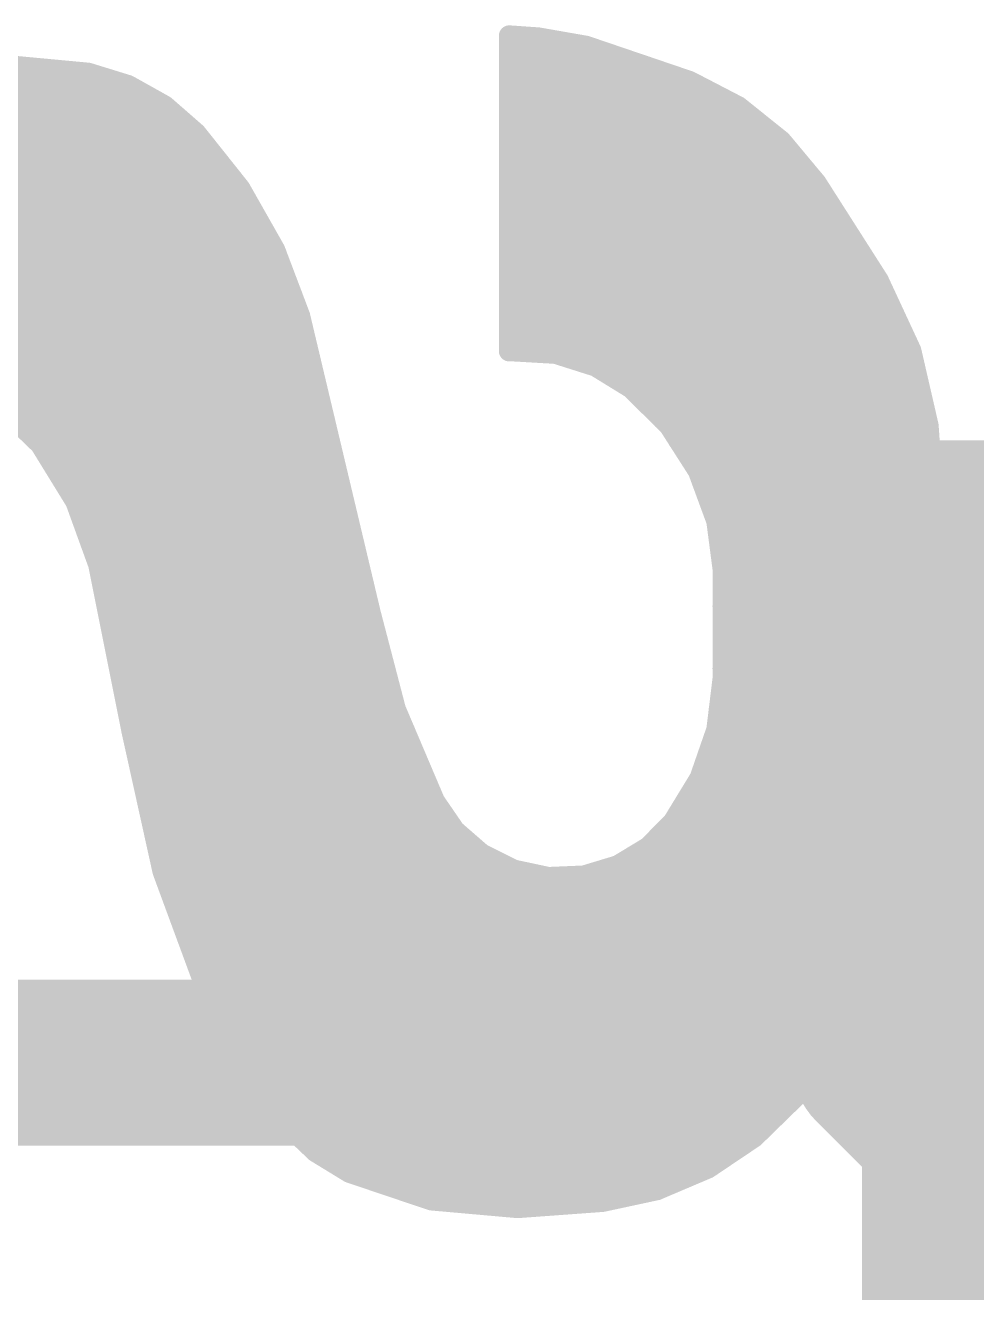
# Model space of a CAD drawing. Extents: x -3.8 to 20.4, y -11.4 to 31.9.
# Drawn here: x 4.31 to 5.475, y 23.848 to 25.4 of the extents above; entities that cross this region are included whole.
import ezdxf

# ---------------------------------------------------------------- set-up
doc = ezdxf.new("R2010")
doc.units = 0
for name, color, linetype in [('1', 12, 'CONTINUOUS'), ('21', 41, 'CONTINUOUS'), ('22', 40, 'CONTINUOUS'), ('51', 53, 'CONTINUOUS')]:
    doc.layers.add(name, color=color, linetype=linetype)

# ---------------------------------------------------------------- blocks, each defined once
blk = doc.blocks.new('RECT')
blk.add_solid([(-0.5, -0.5), (0.5, -0.5), (-0.5, 0.5), (0.5, 0.5)])

msp = doc.modelspace()

# ---------------------------------------------------------------- linework, layer by layer
at = {"layer": '21', "const_width": 0.2032}
msp.add_lwpolyline([(2.57, 24.13), (5.05, 24.13)], dxfattribs=at)
at = {"layer": '21', "const_width": 0.1016}
msp.add_lwpolyline([(5.05, 24.0792, 1), (5.05, 24.1808)], format="xyb", dxfattribs=at)
at = {"layer": '22', "const_width": 0.0254}
for points in [[(4.9022, 25.3873), (4.9378, 25.3848)], [(5.2603, 24.6634), (4.9022, 25.3873)], [(4.9022, 25.0012), (4.9022, 25.3873)], [(4.9022, 25.3873), (5.2781, 24.6736)], [(4.9022, 25.3746), (4.9089, 25.3746)], [(4.9085, 25.3746), (4.9962, 25.3746)], [(4.9378, 25.3848), (4.9962, 25.3746)], [(4.9962, 25.3746), (5.1232, 25.3314)], [(4.2468, 25.3492), (4.305, 25.3492)], [(4.273, 25.3522), (4.3866, 25.3416)], [(4.9022, 25.3492), (4.9223, 25.3492)], [(4.9211, 25.3492), (5.0709, 25.3492)], [(4.3866, 25.3416), (4.4355, 25.3265)], [(5.1232, 25.3314), (5.1827, 25.3005)], [(4.1127, 25.3238), (4.4402, 25.3238)], [(4.4355, 25.3265), (4.4802, 25.3015)], [(4.9022, 25.3238), (4.9356, 25.3238)], [(4.9336, 25.3238), (5.1378, 25.3238)], [(4.0424, 25.2984), (4.4838, 25.2984)], [(4.4802, 25.3015), (4.5187, 25.2679)], [(4.9022, 25.2984), (4.949, 25.2984)], [(4.9462, 25.2984), (5.1853, 25.2984)], [(5.1827, 25.3005), (5.2351, 25.2585)], [(3.9984, 25.273), (4.5129, 25.273)], [(4.5187, 25.2679), (4.5725, 25.2003)], [(4.9022, 25.273), (4.9624, 25.273)], [(4.9587, 25.273), (5.217, 25.273)], [(5.2351, 25.2585), (5.2781, 25.207)], [(3.9691, 25.2476), (4.5348, 25.2476)], [(4.9022, 25.2476), (4.9758, 25.2476)], [(4.9713, 25.2476), (5.2441, 25.2476)], [(3.9444, 25.2222), (4.555, 25.2222)], [(4.9022, 25.2222), (4.9892, 25.2222)], [(4.9839, 25.2222), (5.2654, 25.2222)], [(5.2781, 25.207), (5.3543, 25.0876)], [(3.9246, 25.1968), (4.5744, 25.1968)], [(4.5725, 25.2003), (4.6151, 25.1252)], [(4.9022, 25.1968), (5.0025, 25.1968)], [(4.9964, 25.1968), (5.2846, 25.1968)], [(3.9089, 25.1714), (4.5889, 25.1714)], [(4.9022, 25.1714), (5.0159, 25.1714)], [(5.009, 25.1714), (5.3008, 25.1714)], [(3.896, 25.146), (4.6033, 25.146)], [(4.9022, 25.146), (5.0293, 25.146)], [(5.0216, 25.146), (5.317, 25.146)], [(3.883, 25.1206), (4.6169, 25.1206)], [(4.6151, 25.1252), (4.6457, 25.0444)], [(4.9022, 25.1206), (5.0427, 25.1206)], [(5.0341, 25.1206), (5.3332, 25.1206)], [(3.8701, 25.0952), (4.6265, 25.0952)], [(4.9022, 25.0952), (5.056, 25.0952)], [(5.0467, 25.0952), (5.3494, 25.0952)], [(5.3543, 25.0876), (5.3941, 25.0019)], [(3.8571, 25.0698), (4.6361, 25.0698)], [(4.0488, 25.0774), (4.3536, 25.0241)], [(4.9022, 25.0698), (5.0694, 25.0698)], [(5.0593, 25.0698), (5.3626, 25.0698)], [(3.8472, 25.0444), (4.6457, 25.0444)], [(4.3383, 24.9936), (4.064, 25.0419)], [(4.6457, 25.0444), (4.732, 24.6812)], [(4.9022, 25.0444), (5.0828, 25.0444)], [(5.0718, 25.0444), (5.3743, 25.0444)], [(4.0336, 25.019), (4.3566, 25.019)], [(4.1941, 25.019), (4.6517, 25.019)], [(4.3536, 25.0241), (4.6152, 24.5847)], [(4.9022, 25.019), (5.0962, 25.019)], [(5.0844, 25.019), (5.3861, 25.019)], [(5.3941, 25.0019), (5.4153, 24.9098)], [(4.0269, 24.9936), (4.3718, 24.9936)], [(4.8184, 24.1681), (4.3383, 24.9936)], [(4.3383, 24.9936), (4.6578, 24.9936)], [(4.9073, 25.0012), (4.9022, 25.0012)], [(4.9589, 24.9982), (4.9073, 25.0012)], [(5.0081, 24.9826), (4.9589, 24.9982)], [(4.9734, 24.9936), (5.1096, 24.9936)], [(5.097, 24.9936), (5.396, 24.9936)], [(5.0521, 24.9555), (5.0081, 24.9826)], [(4.0203, 24.9682), (4.3869, 24.9682)], [(4.3531, 24.9682), (4.6638, 24.9682)], [(5.0315, 24.9682), (5.1229, 24.9682)], [(5.0984, 24.9093), (5.0521, 24.9555)], [(5.1095, 24.9682), (5.4018, 24.9682)], [(4.2279, 24.9428), (4.402, 24.9428)], [(4.3678, 24.9428), (4.6698, 24.9428)], [(5.0648, 24.9428), (5.1363, 24.9428)], [(5.1221, 24.9428), (5.4077, 24.9428)], [(4.3282, 24.8869), (4.2964, 24.9176)], [(4.2966, 24.9174), (4.4171, 24.9174)], [(4.3826, 24.9174), (4.6759, 24.9174)], [(5.0903, 24.9174), (5.1497, 24.9174)], [(5.1336, 24.8543), (5.0984, 24.9093)], [(5.1347, 24.9174), (5.4135, 24.9174)], [(5.4153, 24.9098), (5.4331, 24.6532)], [(4.3229, 24.892), (4.4322, 24.892)], [(4.3713, 24.8169), (4.3282, 24.8869)], [(4.3974, 24.892), (4.6819, 24.892)], [(5.1094, 24.892), (5.1631, 24.892)], [(5.1472, 24.892), (5.4165, 24.892)], [(4.3407, 24.8666), (4.4474, 24.8666)], [(4.4122, 24.8666), (4.6879, 24.8666)], [(5.1257, 24.8666), (5.1764, 24.8666)], [(5.1598, 24.8666), (5.4183, 24.8666)], [(5.1562, 24.7929), (5.1336, 24.8543)], [(4.3564, 24.8412), (4.4625, 24.8412)], [(4.4269, 24.8412), (4.694, 24.8412)], [(5.1384, 24.8412), (5.1898, 24.8412)], [(5.1723, 24.8412), (5.4201, 24.8412)], [(4.3993, 24.7396), (4.3713, 24.8169)], [(4.3717, 24.8158), (4.4776, 24.8158)], [(4.4417, 24.8158), (4.7, 24.8158)], [(5.1478, 24.8158), (5.2032, 24.8158)], [(5.1849, 24.8158), (5.4218, 24.8158)], [(4.3809, 24.7904), (4.4927, 24.7904)], [(4.4565, 24.7904), (4.7061, 24.7904)], [(5.1638, 24.7345), (5.1562, 24.7929)], [(5.1565, 24.7904), (5.2166, 24.7904)], [(5.1975, 24.7904), (5.4236, 24.7904)], [(4.3901, 24.765), (4.5079, 24.765)], [(4.4713, 24.765), (4.7121, 24.765)], [(5.1598, 24.765), (5.23, 24.765)], [(5.21, 24.765), (5.4253, 24.765)], [(4.4399, 24.5364), (4.3993, 24.7396)], [(4.3993, 24.7396), (4.523, 24.7396)], [(4.486, 24.7396), (4.7181, 24.7396)], [(5.1631, 24.7396), (5.2433, 24.7396)], [(5.2226, 24.7396), (5.4271, 24.7396)], [(5.1638, 24.5999), (5.1638, 24.7345)], [(4.4044, 24.7142), (4.5381, 24.7142)], [(4.5008, 24.7142), (4.7242, 24.7142)], [(5.1638, 24.7142), (5.2567, 24.7142)], [(5.2352, 24.7142), (5.4289, 24.7142)], [(4.4095, 24.6888), (4.5532, 24.6888)], [(4.5156, 24.6888), (4.7302, 24.6888)], [(4.732, 24.6812), (4.7629, 24.5627)], [(5.1638, 24.6888), (5.2701, 24.6888)], [(5.2477, 24.6888), (5.4306, 24.6888)], [(4.4145, 24.6634), (4.5683, 24.6634)], [(4.5303, 24.6634), (4.7366, 24.6634)], [(5.1638, 24.6634), (5.2758, 24.6634)], [(5.1714, 24.2697), (5.2603, 24.6634)], [(5.2781, 24.6736), (5.1867, 24.2621)], [(5.2603, 24.6634), (5.4324, 24.6634)], [(5.4331, 24.6532), (5.4284, 24.5206)], [(4.4196, 24.638), (4.5835, 24.638)], [(4.5451, 24.638), (4.7433, 24.638)], [(5.1638, 24.638), (5.2702, 24.638)], [(5.2546, 24.638), (5.4326, 24.638)], [(4.4247, 24.6126), (4.5986, 24.6126)], [(4.5599, 24.6126), (4.7499, 24.6126)], [(5.1562, 24.5376), (5.1638, 24.5999)], [(5.1638, 24.6126), (5.2646, 24.6126)], [(5.2488, 24.6126), (5.4317, 24.6126)], [(4.4298, 24.5872), (4.6137, 24.5872)], [(4.5747, 24.5872), (4.7565, 24.5872)], [(4.6152, 24.5847), (4.8463, 24.1605)], [(5.1622, 24.5872), (5.2589, 24.5872)], [(5.2431, 24.5872), (5.4308, 24.5872)], [(4.4348, 24.5618), (4.6277, 24.5618)], [(4.5894, 24.5618), (4.7633, 24.5618)], [(4.7629, 24.5627), (4.8108, 24.45)], [(5.1591, 24.5618), (5.2533, 24.5618)], [(5.2374, 24.5618), (5.4299, 24.5618)], [(4.478, 24.3641), (4.4399, 24.5364)], [(4.4399, 24.5364), (4.6415, 24.5364)], [(4.6042, 24.5364), (4.7741, 24.5364)], [(5.1356, 24.4782), (5.1562, 24.5376)], [(5.1558, 24.5364), (5.2476, 24.5364)], [(5.2316, 24.5364), (5.429, 24.5364)], [(5.4284, 24.5206), (5.4102, 24.3891)], [(4.4455, 24.511), (4.6554, 24.511)], [(4.619, 24.511), (4.7849, 24.511)], [(5.147, 24.511), (5.242, 24.511)], [(5.2259, 24.511), (5.4271, 24.511)], [(4.4511, 24.4856), (4.6692, 24.4856)], [(4.6337, 24.4856), (4.7957, 24.4856)], [(5.1029, 24.4246), (5.1356, 24.4782)], [(5.1381, 24.4856), (5.2363, 24.4856)], [(5.2202, 24.4856), (5.4236, 24.4856)], [(4.4568, 24.4602), (4.683, 24.4602)], [(4.6485, 24.4602), (4.8065, 24.4602)], [(5.1246, 24.4602), (5.2307, 24.4602)], [(5.2144, 24.4602), (5.4201, 24.4602)], [(4.8108, 24.45), (4.8355, 24.414)], [(4.4624, 24.4348), (4.6969, 24.4348)], [(4.6633, 24.4348), (4.8212, 24.4348)], [(5.1091, 24.4348), (5.2251, 24.4348)], [(5.2087, 24.4348), (5.4165, 24.4348)], [(4.8355, 24.414), (4.8684, 24.3854)], [(5.0724, 24.3937), (5.1029, 24.4246)], [(4.468, 24.4094), (4.7107, 24.4094)], [(4.6781, 24.4094), (4.8408, 24.4094)], [(5.0879, 24.4094), (5.2194, 24.4094)], [(5.2029, 24.4094), (5.413, 24.4094)], [(4.4736, 24.384), (4.7245, 24.384)], [(4.6928, 24.384), (4.8711, 24.384)], [(4.8684, 24.3854), (4.9074, 24.3659)], [(5.0352, 24.3712), (5.0724, 24.3937)], [(5.0564, 24.384), (5.2138, 24.384)], [(5.1972, 24.384), (5.4088, 24.384)], [(5.4102, 24.3891), (5.382, 24.2891)], [(4.9074, 24.3659), (4.95, 24.3568)], [(4.9936, 24.3586), (5.0352, 24.3712)], [(4.539, 24.1986), (4.478, 24.3641)], [(4.4801, 24.3586), (4.7384, 24.3586)], [(4.7076, 24.3586), (4.9414, 24.3586)], [(4.95, 24.3568), (4.9936, 24.3586)], [(4.9936, 24.3586), (5.2081, 24.3586)], [(5.1915, 24.3586), (5.4016, 24.3586)], [(4.4894, 24.3332), (4.7522, 24.3332)], [(4.7224, 24.3332), (5.2025, 24.3332)], [(5.1857, 24.3332), (5.3944, 24.3332)], [(4.4988, 24.3078), (4.766, 24.3078)], [(4.7372, 24.3078), (5.1969, 24.3078)], [(5.18, 24.3078), (5.3872, 24.3078)], [(5.382, 24.2891), (5.3368, 24.1956)], [(4.5081, 24.2824), (4.7799, 24.2824)], [(4.7519, 24.2824), (5.1912, 24.2824)], [(5.1743, 24.2824), (5.3787, 24.2824)], [(4.5175, 24.257), (4.7937, 24.257)], [(4.7667, 24.257), (5.1715, 24.257)], [(4.8463, 24.1605), (5.1714, 24.2697)], [(5.1867, 24.2621), (4.8539, 24.1503)], [(5.1336, 24.257), (5.3665, 24.257)], [(4.5268, 24.2316), (4.8076, 24.2316)], [(4.7815, 24.2316), (5.0959, 24.2316)], [(5.058, 24.2316), (5.3542, 24.2316)], [(4.5362, 24.2062), (4.8214, 24.2062)], [(4.5795, 24.1229), (4.539, 24.1986)], [(4.7962, 24.2062), (5.0203, 24.2062)], [(4.9824, 24.2062), (5.342, 24.2062)], [(5.3368, 24.1956), (5.2762, 24.1112)], [(4.5485, 24.1808), (4.8352, 24.1808)], [(4.811, 24.1808), (4.9447, 24.1808)], [(4.9067, 24.1808), (5.3262, 24.1808)], [(4.8539, 24.1503), (4.8184, 24.1681)], [(4.5621, 24.1554), (5.308, 24.1554)], [(4.8437, 24.1554), (4.8691, 24.1554)], [(4.5758, 24.13), (5.2897, 24.13)], [(4.6304, 24.0538), (4.5795, 24.1229)], [(4.593, 24.1046), (5.2695, 24.1046)], [(5.2762, 24.1112), (5.2019, 24.0386)], [(4.6117, 24.0792), (5.2435, 24.0792)], [(4.6654, 24.0206), (4.6304, 24.0538)], [(4.6304, 24.0538), (5.2175, 24.0538)], [(4.6571, 24.0284), (5.1867, 24.0284)], [(5.2019, 24.0386), (5.1455, 24.0007)], [(4.7066, 23.9954), (4.6654, 24.0206)], [(4.6942, 24.003), (5.149, 24.003)], [(4.8069, 23.9616), (4.7066, 23.9954)], [(5.1455, 24.0007), (5.0829, 23.9741)], [(4.7595, 23.9776), (5.0912, 23.9776)], [(5.0829, 23.9741), (5.0165, 23.9598)], [(4.9124, 23.9522), (4.8069, 23.9616)], [(5.0165, 23.9598), (4.9124, 23.9522)]]:
    msp.add_lwpolyline(points, dxfattribs=at)
at = {"layer": '22', "const_width": 0.0127}
for points in [[(4.9026, 25.3936, 1), (4.9018, 25.381)], [(4.9079, 25.3901, 1), (4.8965, 25.3845)], [(4.9078, 25.3903, 1), (4.8966, 25.3843)], [(4.9022, 25.381, 1), (4.9022, 25.3682)], [(4.9086, 25.3873, 1), (4.8959, 25.3873)], [(4.9085, 25.381, 1), (4.9085, 25.3682)], [(4.9089, 25.3682, 1), (4.9089, 25.381)], [(4.9389, 25.3911, 1), (4.9367, 25.3785)], [(4.9374, 25.3785, 1), (4.9382, 25.3911)], [(4.9982, 25.3806, 1), (4.9942, 25.3686)], [(4.9951, 25.3683, 1), (4.9973, 25.3809)], [(4.9962, 25.3682, 1), (4.9962, 25.381)], [(4.305, 25.3428, 1), (4.305, 25.3556)], [(4.9022, 25.3556, 1), (4.9022, 25.3428)], [(4.9211, 25.3556, 1), (4.9211, 25.3428)], [(4.9223, 25.3428, 1), (4.9223, 25.3556)], [(5.0709, 25.3428, 1), (5.0709, 25.3556)], [(4.3885, 25.3477, 1), (4.3847, 25.3355)], [(4.386, 25.3353, 1), (4.3872, 25.3479)], [(5.1261, 25.337, 1), (5.1203, 25.3258)], [(5.1212, 25.3254, 1), (5.1252, 25.3374)], [(4.4386, 25.332, 1), (4.4324, 25.3209)], [(4.4336, 25.3204, 1), (4.4374, 25.3325)], [(4.4402, 25.3175, 1), (4.4402, 25.3302)], [(4.9022, 25.3302, 1), (4.9022, 25.3175)], [(4.9336, 25.3302, 1), (4.9336, 25.3175)], [(4.9356, 25.3175, 1), (4.9356, 25.3302)], [(5.1378, 25.3175, 1), (5.1378, 25.3302)], [(4.4843, 25.3063, 1), (4.476, 25.2968)], [(4.4771, 25.296, 1), (4.4832, 25.3071)], [(4.4838, 25.292, 1), (4.4838, 25.3048)], [(4.9022, 25.3048, 1), (4.9022, 25.292)], [(4.9462, 25.3048, 1), (4.9462, 25.292)], [(4.949, 25.292, 1), (4.949, 25.3048)], [(5.1867, 25.3054, 1), (5.1788, 25.2955)], [(5.1798, 25.2948, 1), (5.1857, 25.3061)], [(5.1853, 25.292, 1), (5.1853, 25.3048)], [(4.5237, 25.2719, 1), (4.5137, 25.2639)], [(4.5129, 25.2666, 1), (4.5129, 25.2794)], [(4.5145, 25.2631, 1), (4.5229, 25.2727)], [(4.9022, 25.2794, 1), (4.9022, 25.2666)], [(4.9587, 25.2794, 1), (4.9587, 25.2666)], [(4.9624, 25.2666, 1), (4.9624, 25.2794)], [(5.217, 25.2666, 1), (5.217, 25.2794)], [(5.2399, 25.2625, 1), (5.2302, 25.2544)], [(5.2311, 25.2535, 1), (5.239, 25.2634)], [(4.5348, 25.2413, 1), (4.5348, 25.254)], [(4.9022, 25.254, 1), (4.9022, 25.2413)], [(4.9713, 25.254, 1), (4.9713, 25.2413)], [(4.9758, 25.2413, 1), (4.9758, 25.254)], [(5.2441, 25.2413, 1), (5.2441, 25.254)], [(4.555, 25.2158, 1), (4.555, 25.2286)], [(4.9022, 25.2286, 1), (4.9022, 25.2158)], [(4.9839, 25.2286, 1), (4.9839, 25.2158)], [(4.9892, 25.2158, 1), (4.9892, 25.2286)], [(5.2654, 25.2158, 1), (5.2654, 25.2286)], [(5.2835, 25.2104, 1), (5.2727, 25.2036)], [(5.2732, 25.2029, 1), (5.283, 25.2111)], [(4.578, 25.2034, 1), (4.5669, 25.1972)], [(4.5675, 25.1963, 1), (4.5774, 25.2042)], [(4.5744, 25.1904, 1), (4.5744, 25.2032)], [(4.9022, 25.2032, 1), (4.9022, 25.1904)], [(4.9964, 25.2032, 1), (4.9964, 25.1904)], [(5.0025, 25.1904, 1), (5.0025, 25.2032)], [(5.2846, 25.1904, 1), (5.2846, 25.2032)], [(4.5889, 25.1651, 1), (4.5889, 25.1778)], [(4.9022, 25.1778, 1), (4.9022, 25.1651)], [(5.009, 25.1778, 1), (5.009, 25.1651)], [(5.0159, 25.1651, 1), (5.0159, 25.1778)], [(5.3008, 25.1651, 1), (5.3008, 25.1778)], [(4.6033, 25.1396, 1), (4.6033, 25.1524)], [(4.9022, 25.1524, 1), (4.9022, 25.1396)], [(5.0216, 25.1524, 1), (5.0216, 25.1396)], [(5.0293, 25.1396, 1), (5.0293, 25.1524)], [(5.317, 25.1396, 1), (5.317, 25.1524)], [(4.6211, 25.1274, 1), (4.6092, 25.1229)], [(4.6096, 25.1221, 1), (4.6207, 25.1283)], [(4.6169, 25.1142, 1), (4.6169, 25.127)], [(4.9022, 25.127, 1), (4.9022, 25.1142)], [(5.0341, 25.127, 1), (5.0341, 25.1142)], [(5.0427, 25.1142, 1), (5.0427, 25.127)], [(5.3332, 25.1142, 1), (5.3332, 25.127)], [(4.6265, 25.0889, 1), (4.6265, 25.1016)], [(4.9022, 25.1016, 1), (4.9022, 25.0889)], [(5.0467, 25.1016, 1), (5.0467, 25.0889)], [(5.056, 25.0889, 1), (5.056, 25.1016)], [(5.3494, 25.0889, 1), (5.3494, 25.1016)], [(5.3601, 25.0903, 1), (5.3485, 25.0849)], [(5.3489, 25.0842, 1), (5.3597, 25.091)], [(4.6361, 25.0634, 1), (4.6361, 25.0762)], [(4.9022, 25.0762, 1), (4.9022, 25.0634)], [(5.0593, 25.0762, 1), (5.0593, 25.0634)], [(5.0694, 25.0634, 1), (5.0694, 25.0762)], [(5.3626, 25.0634, 1), (5.3626, 25.0762)], [(4.6519, 25.0459, 1), (4.6395, 25.0429)], [(4.6398, 25.0422, 1), (4.6516, 25.0466)], [(4.6457, 25.038, 1), (4.6457, 25.0508)], [(4.9022, 25.0508, 1), (4.9022, 25.038)], [(5.0718, 25.0508, 1), (5.0718, 25.038)], [(5.0828, 25.038, 1), (5.0828, 25.0508)], [(5.3743, 25.038, 1), (5.3743, 25.0508)], [(4.3591, 25.0273, 1), (4.3481, 25.0209)], [(4.3525, 25.0178, 1), (4.3547, 25.0304)], [(4.3566, 25.0127, 1), (4.3566, 25.0254)], [(4.6517, 25.0127, 1), (4.6517, 25.0254)], [(4.9022, 25.0254, 1), (4.9022, 25.0127)], [(5.0844, 25.0254, 1), (5.0844, 25.0127)], [(5.0962, 25.0127, 1), (5.0962, 25.0254)], [(5.3861, 25.0127, 1), (5.3861, 25.0254)], [(5.4003, 25.0033, 1), (5.3879, 25.0005)], [(4.3383, 25, 1), (4.3383, 24.9872)], [(4.3438, 24.9968, 1), (4.3328, 24.9904)], [(4.3372, 24.9873, 1), (4.3394, 24.9999)], [(4.3718, 24.9872, 1), (4.3718, 25)], [(4.6578, 24.9872, 1), (4.6578, 25)], [(4.9022, 25.0076, 1), (4.9022, 24.9948)], [(4.8959, 25.0012, 1), (4.9086, 25.0012)], [(4.9077, 25.0075, 1), (4.9069, 24.9949)], [(4.9073, 24.9948, 1), (4.9073, 25.0076)], [(4.9608, 25.0042, 1), (4.957, 24.9921)], [(4.9585, 24.9918, 1), (4.9592, 25.0045)], [(4.9734, 25, 1), (4.9734, 24.9872)], [(5.097, 25, 1), (5.097, 24.9872)], [(5.1096, 24.9872, 1), (5.1096, 25)], [(5.3883, 24.9992, 1), (5.3998, 25.0046)], [(5.396, 24.9872, 1), (5.396, 25)], [(5.0115, 24.988, 1), (5.0048, 24.9772)], [(5.0062, 24.9766, 1), (5.01, 24.9887)], [(4.3531, 24.9746, 1), (4.3531, 24.9618)], [(4.3869, 24.9618, 1), (4.3869, 24.9746)], [(4.6638, 24.9618, 1), (4.6638, 24.9746)], [(5.0315, 24.9746, 1), (5.0315, 24.9618)], [(5.0566, 24.96, 1), (5.0476, 24.951)], [(5.1095, 24.9746, 1), (5.1095, 24.9618)], [(5.1229, 24.9618, 1), (5.1229, 24.9746)], [(5.4018, 24.9618, 1), (5.4018, 24.9746)], [(4.3678, 24.9492, 1), (4.3678, 24.9365)], [(4.402, 24.9365, 1), (4.402, 24.9492)], [(4.6698, 24.9365, 1), (4.6698, 24.9492)], [(5.0488, 24.9501, 1), (5.0554, 24.9609)], [(5.0648, 24.9492, 1), (5.0648, 24.9365)], [(5.1221, 24.9492, 1), (5.1221, 24.9365)], [(5.1363, 24.9365, 1), (5.1363, 24.9492)], [(5.4077, 24.9365, 1), (5.4077, 24.9492)], [(4.3826, 24.9238, 1), (4.3826, 24.911)], [(4.4171, 24.911, 1), (4.4171, 24.9238)], [(4.6759, 24.911, 1), (4.6759, 24.9238)], [(5.0903, 24.9238, 1), (5.0903, 24.911)], [(5.1037, 24.9127, 1), (5.093, 24.9059)], [(5.1347, 24.9238, 1), (5.1347, 24.911)], [(5.1497, 24.911, 1), (5.1497, 24.9238)], [(5.4216, 24.9102, 1), (5.409, 24.9094)], [(5.4135, 24.911, 1), (5.4135, 24.9238)], [(5.0939, 24.9048, 1), (5.1028, 24.9138)], [(5.4091, 24.9084, 1), (5.4215, 24.9112)], [(4.3229, 24.8984, 1), (4.3229, 24.8856)], [(4.3336, 24.8902, 1), (4.3228, 24.8836)], [(4.3238, 24.8823, 1), (4.3326, 24.8915)], [(4.3974, 24.8984, 1), (4.3974, 24.8856)], [(4.4322, 24.8856, 1), (4.4322, 24.8984)], [(4.6819, 24.8856, 1), (4.6819, 24.8984)], [(5.1094, 24.8984, 1), (5.1094, 24.8856)], [(5.1472, 24.8984, 1), (5.1472, 24.8856)], [(5.1631, 24.8856, 1), (5.1631, 24.8984)], [(5.4165, 24.8856, 1), (5.4165, 24.8984)], [(4.3407, 24.873, 1), (4.3407, 24.8603)], [(4.4122, 24.873, 1), (4.4122, 24.8603)], [(4.4474, 24.8603, 1), (4.4474, 24.873)], [(4.6879, 24.8603, 1), (4.6879, 24.873)], [(5.1257, 24.873, 1), (5.1257, 24.8603)], [(5.1598, 24.873, 1), (5.1598, 24.8603)], [(5.1764, 24.8603, 1), (5.1764, 24.873)], [(5.4183, 24.8603, 1), (5.4183, 24.873)], [(5.1396, 24.8564, 1), (5.1277, 24.8521)], [(5.1283, 24.8508, 1), (5.139, 24.8577)], [(4.3564, 24.8476, 1), (4.3564, 24.8348)], [(4.4269, 24.8476, 1), (4.4269, 24.8348)], [(4.4625, 24.8348, 1), (4.4625, 24.8476)], [(4.694, 24.8348, 1), (4.694, 24.8476)], [(5.1384, 24.8476, 1), (5.1384, 24.8348)], [(5.1723, 24.8476, 1), (5.1723, 24.8348)], [(5.1898, 24.8348, 1), (5.1898, 24.8476)], [(5.4201, 24.8348, 1), (5.4201, 24.8476)], [(4.3773, 24.8191, 1), (4.3654, 24.8148)], [(4.3717, 24.8222, 1), (4.3717, 24.8094)], [(4.4417, 24.8222, 1), (4.4417, 24.8094)], [(4.4776, 24.8094, 1), (4.4776, 24.8222)], [(4.7, 24.8094, 1), (4.7, 24.8222)], [(5.1478, 24.8222, 1), (5.1478, 24.8094)], [(5.1849, 24.8222, 1), (5.1849, 24.8094)], [(5.2032, 24.8094, 1), (5.2032, 24.8222)], [(5.4218, 24.8094, 1), (5.4218, 24.8222)], [(4.3659, 24.8136, 1), (4.3767, 24.8202)], [(4.3809, 24.7968, 1), (4.3809, 24.7841)], [(4.4565, 24.7968, 1), (4.4565, 24.7841)], [(4.4927, 24.7841, 1), (4.4927, 24.7968)], [(4.7061, 24.7841, 1), (4.7061, 24.7968)], [(5.1625, 24.7937, 1), (5.1499, 24.7921)], [(5.1565, 24.7968, 1), (5.1565, 24.7841)], [(5.1502, 24.7907, 1), (5.1622, 24.7951)], [(5.1975, 24.7968, 1), (5.1975, 24.7841)], [(5.2166, 24.7841, 1), (5.2166, 24.7968)], [(5.4236, 24.7841, 1), (5.4236, 24.7968)], [(4.3901, 24.7714, 1), (4.3901, 24.7586)], [(4.4713, 24.7714, 1), (4.4713, 24.7586)], [(4.5079, 24.7586, 1), (4.5079, 24.7714)], [(4.7121, 24.7586, 1), (4.7121, 24.7714)], [(5.1598, 24.7714, 1), (5.1598, 24.7586)], [(5.21, 24.7714, 1), (5.21, 24.7586)], [(5.23, 24.7586, 1), (5.23, 24.7714)], [(5.4253, 24.7586, 1), (5.4253, 24.7714)], [(4.4055, 24.7408, 1), (4.3931, 24.7384)], [(4.3993, 24.746, 1), (4.3993, 24.7333)], [(4.486, 24.746, 1), (4.486, 24.7333)], [(4.523, 24.7333, 1), (4.523, 24.746)], [(4.7181, 24.7333, 1), (4.7181, 24.746)], [(5.1631, 24.746, 1), (5.1631, 24.7333)], [(5.2226, 24.746, 1), (5.2226, 24.7333)], [(5.2433, 24.7333, 1), (5.2433, 24.746)], [(5.4271, 24.7333, 1), (5.4271, 24.746)], [(4.3933, 24.7374, 1), (4.4053, 24.7418)], [(5.1702, 24.7345, 1), (5.1574, 24.7345)], [(5.1575, 24.7337, 1), (5.1701, 24.7353)], [(4.4044, 24.7206, 1), (4.4044, 24.7079)], [(4.5008, 24.7206, 1), (4.5008, 24.7079)], [(4.5381, 24.7079, 1), (4.5381, 24.7206)], [(4.7242, 24.7079, 1), (4.7242, 24.7206)], [(5.1638, 24.7206, 1), (5.1638, 24.7079)], [(5.2352, 24.7206, 1), (5.2352, 24.7079)], [(5.2567, 24.7079, 1), (5.2567, 24.7206)], [(5.4289, 24.7079, 1), (5.4289, 24.7206)], [(4.4095, 24.6952, 1), (4.4095, 24.6824)], [(4.5156, 24.6952, 1), (4.5156, 24.6824)], [(4.5532, 24.6824, 1), (4.5532, 24.6952)], [(4.7381, 24.6828, 1), (4.7259, 24.6796)], [(4.7258, 24.6797, 1), (4.7382, 24.6827)], [(4.7302, 24.6824, 1), (4.7302, 24.6952)], [(5.1638, 24.6952, 1), (5.1638, 24.6824)], [(5.2477, 24.6952, 1), (5.2477, 24.6824)], [(5.2701, 24.6824, 1), (5.2701, 24.6952)], [(5.4306, 24.6824, 1), (5.4306, 24.6952)], [(4.4145, 24.6698, 1), (4.4145, 24.6571)], [(4.5303, 24.6698, 1), (4.5303, 24.6571)], [(4.5683, 24.6571, 1), (4.5683, 24.6698)], [(4.7366, 24.6571, 1), (4.7366, 24.6698)], [(5.1638, 24.6698, 1), (5.1638, 24.6571)], [(5.2603, 24.6698, 1), (5.2603, 24.6571)], [(5.2665, 24.662, 1), (5.2541, 24.6648)], [(5.2843, 24.6722, 1), (5.2719, 24.675)], [(5.2725, 24.6706, 1), (5.2837, 24.6766)], [(5.2758, 24.6571, 1), (5.2758, 24.6698)], [(5.4324, 24.6571, 1), (5.4324, 24.6698)], [(5.2546, 24.6606, 1), (5.266, 24.6662)], [(5.4394, 24.653, 1), (5.4268, 24.6534)], [(5.4268, 24.6528, 1), (5.4394, 24.6536)], [(4.4196, 24.6444, 1), (4.4196, 24.6317)], [(4.5451, 24.6444, 1), (4.5451, 24.6317)], [(4.5835, 24.6317, 1), (4.5835, 24.6444)], [(4.7433, 24.6317, 1), (4.7433, 24.6444)], [(5.1638, 24.6444, 1), (5.1638, 24.6317)], [(5.2546, 24.6444, 1), (5.2546, 24.6317)], [(5.2702, 24.6317, 1), (5.2702, 24.6444)], [(5.4326, 24.6317, 1), (5.4326, 24.6444)], [(4.4247, 24.619, 1), (4.4247, 24.6062)], [(4.5599, 24.619, 1), (4.5599, 24.6062)], [(4.5986, 24.6062, 1), (4.5986, 24.619)], [(4.7499, 24.6062, 1), (4.7499, 24.619)], [(5.1638, 24.619, 1), (5.1638, 24.6062)], [(5.1701, 24.5991, 1), (5.1575, 24.6007)], [(5.2488, 24.619, 1), (5.2488, 24.6062)], [(5.2646, 24.6062, 1), (5.2646, 24.619)], [(5.4317, 24.6062, 1), (5.4317, 24.619)], [(4.4298, 24.5936, 1), (4.4298, 24.5809)], [(4.5747, 24.5936, 1), (4.5747, 24.5809)], [(4.6208, 24.5877, 1), (4.6096, 24.5817)], [(4.6137, 24.5809, 1), (4.6137, 24.5936)], [(4.7565, 24.5809, 1), (4.7565, 24.5936)], [(5.1622, 24.5936, 1), (5.1622, 24.5809)], [(5.1574, 24.5999, 1), (5.1702, 24.5999)], [(5.2431, 24.5936, 1), (5.2431, 24.5809)], [(5.2589, 24.5809, 1), (5.2589, 24.5936)], [(5.4308, 24.5809, 1), (5.4308, 24.5936)], [(4.6097, 24.5815, 1), (4.6207, 24.5879)], [(4.4348, 24.5682, 1), (4.4348, 24.5555)], [(4.5894, 24.5682, 1), (4.5894, 24.5555)], [(4.6277, 24.5555, 1), (4.6277, 24.5682)], [(4.7688, 24.5652, 1), (4.7571, 24.5602)], [(4.7568, 24.5611, 1), (4.7691, 24.5643)], [(4.7633, 24.5555, 1), (4.7633, 24.5682)], [(5.1591, 24.5682, 1), (5.1591, 24.5555)], [(5.2374, 24.5682, 1), (5.2374, 24.5555)], [(5.2533, 24.5555, 1), (5.2533, 24.5682)], [(5.4299, 24.5555, 1), (5.4299, 24.5682)], [(4.4399, 24.5428, 1), (4.4399, 24.53)], [(4.4461, 24.5378, 1), (4.4337, 24.535)], [(4.6042, 24.5428, 1), (4.6042, 24.53)], [(4.6415, 24.53, 1), (4.6415, 24.5428)], [(4.7741, 24.53, 1), (4.7741, 24.5428)], [(5.1558, 24.5428, 1), (5.1558, 24.53)], [(5.1622, 24.5355, 1), (5.1502, 24.5396)], [(5.2316, 24.5428, 1), (5.2316, 24.53)], [(5.2476, 24.53, 1), (5.2476, 24.5428)], [(5.429, 24.53, 1), (5.429, 24.5428)], [(4.4337, 24.5352, 1), (4.4461, 24.5376)], [(5.1499, 24.5383, 1), (5.1625, 24.5368)], [(5.4347, 24.5197, 1), (5.4221, 24.5214)], [(4.4455, 24.5174, 1), (4.4455, 24.5047)], [(4.619, 24.5174, 1), (4.619, 24.5047)], [(4.6554, 24.5047, 1), (4.6554, 24.5174)], [(4.7849, 24.5047, 1), (4.7849, 24.5174)], [(5.147, 24.5174, 1), (5.147, 24.5047)], [(5.2259, 24.5174, 1), (5.2259, 24.5047)], [(5.242, 24.5047, 1), (5.242, 24.5174)], [(5.4221, 24.5208, 1), (5.4348, 24.5203)], [(5.4271, 24.5047, 1), (5.4271, 24.5174)], [(4.4511, 24.492, 1), (4.4511, 24.4793)], [(4.6337, 24.492, 1), (4.6337, 24.4793)], [(4.6692, 24.4793, 1), (4.6692, 24.492)], [(4.7957, 24.4793, 1), (4.7957, 24.492)], [(5.1296, 24.4803, 1), (5.1416, 24.4762)], [(5.141, 24.4749, 1), (5.1301, 24.4815)], [(5.1381, 24.492, 1), (5.1381, 24.4793)], [(5.2202, 24.492, 1), (5.2202, 24.4793)], [(5.2363, 24.4793, 1), (5.2363, 24.492)], [(5.4236, 24.4793, 1), (5.4236, 24.492)], [(4.4568, 24.4666, 1), (4.4568, 24.4538)], [(4.6485, 24.4666, 1), (4.6485, 24.4538)], [(4.683, 24.4538, 1), (4.683, 24.4666)], [(4.8065, 24.4538, 1), (4.8065, 24.4666)], [(5.1246, 24.4666, 1), (5.1246, 24.4538)], [(5.2144, 24.4666, 1), (5.2144, 24.4538)], [(5.2307, 24.4538, 1), (5.2307, 24.4666)], [(5.4201, 24.4538, 1), (5.4201, 24.4666)], [(4.816, 24.4536, 1), (4.8056, 24.4464)], [(4.805, 24.4475, 1), (4.8166, 24.4525)], [(4.4624, 24.4412, 1), (4.4624, 24.4285)], [(4.6633, 24.4412, 1), (4.6633, 24.4285)], [(4.6969, 24.4285, 1), (4.6969, 24.4412)], [(4.8212, 24.4285, 1), (4.8212, 24.4412)], [(5.1091, 24.4412, 1), (5.1091, 24.4285)], [(5.2087, 24.4412, 1), (5.2087, 24.4285)], [(5.2251, 24.4285, 1), (5.2251, 24.4412)], [(5.4165, 24.4285, 1), (5.4165, 24.4412)], [(4.8396, 24.4188, 1), (4.8313, 24.4092)], [(5.0975, 24.4279, 1), (5.1083, 24.4213)], [(5.1074, 24.4201, 1), (5.0984, 24.4291)], [(4.468, 24.4158, 1), (4.468, 24.4031)], [(4.6781, 24.4158, 1), (4.6781, 24.4031)], [(4.7107, 24.4031, 1), (4.7107, 24.4158)], [(4.8302, 24.4104, 1), (4.8407, 24.4176)], [(4.8408, 24.4031, 1), (4.8408, 24.4158)], [(5.0879, 24.4158, 1), (5.0879, 24.4031)], [(5.2029, 24.4158, 1), (5.2029, 24.4031)], [(5.2194, 24.4031, 1), (5.2194, 24.4158)], [(5.413, 24.4031, 1), (5.413, 24.4158)], [(4.4736, 24.3904, 1), (4.4736, 24.3776)], [(4.6928, 24.3904, 1), (4.6928, 24.3776)], [(4.7245, 24.3776, 1), (4.7245, 24.3904)], [(4.8712, 24.3911, 1), (4.8655, 24.3797)], [(4.8642, 24.3806, 1), (4.8725, 24.3902)], [(4.8711, 24.3776, 1), (4.8711, 24.3904)], [(5.0564, 24.3904, 1), (5.0564, 24.3776)], [(5.0679, 24.3981, 1), (5.0769, 24.3892)], [(5.0757, 24.3882, 1), (5.0691, 24.3991)], [(5.1972, 24.3904, 1), (5.1972, 24.3776)], [(5.2138, 24.3776, 1), (5.2138, 24.3904)], [(5.4039, 24.39, 1), (5.4165, 24.3882)], [(5.4163, 24.3874, 1), (5.4041, 24.3908)], [(5.4088, 24.3776, 1), (5.4088, 24.3904)], [(4.9087, 24.3721, 1), (4.906, 24.3597)], [(4.9045, 24.3602, 1), (4.9102, 24.3716)], [(5.0319, 24.3766, 1), (5.0385, 24.3658)], [(5.037, 24.3651, 1), (5.0333, 24.3773)], [(4.484, 24.3663, 1), (4.4721, 24.362)], [(4.4718, 24.3628, 1), (4.4842, 24.3655)], [(4.4801, 24.365, 1), (4.4801, 24.3523)], [(4.7076, 24.365, 1), (4.7076, 24.3523)], [(4.7384, 24.3523, 1), (4.7384, 24.365)], [(4.9414, 24.3523, 1), (4.9414, 24.365)], [(4.9498, 24.3631, 1), (4.9503, 24.3504)], [(4.9487, 24.3505, 1), (4.9513, 24.363)], [(4.9936, 24.365, 1), (4.9936, 24.3523)], [(4.9918, 24.3647, 1), (4.9954, 24.3525)], [(4.9939, 24.3523, 1), (4.9933, 24.3649)], [(5.1915, 24.365, 1), (5.1915, 24.3523)], [(5.2081, 24.3523, 1), (5.2081, 24.365)], [(5.4016, 24.3523, 1), (5.4016, 24.365)], [(4.4894, 24.3396, 1), (4.4894, 24.3269)], [(4.7224, 24.3396, 1), (4.7224, 24.3269)], [(4.7522, 24.3269, 1), (4.7522, 24.3396)], [(5.1857, 24.3396, 1), (5.1857, 24.3269)], [(5.2025, 24.3269, 1), (5.2025, 24.3396)], [(5.3944, 24.3269, 1), (5.3944, 24.3396)], [(4.4988, 24.3142, 1), (4.4988, 24.3014)], [(4.7372, 24.3142, 1), (4.7372, 24.3014)], [(4.766, 24.3014, 1), (4.766, 24.3142)], [(5.18, 24.3142, 1), (5.18, 24.3014)], [(5.1969, 24.3014, 1), (5.1969, 24.3142)], [(5.3872, 24.3014, 1), (5.3872, 24.3142)], [(5.3877, 24.2864, 1), (5.3762, 24.2919)], [(4.5081, 24.2888, 1), (4.5081, 24.2761)], [(4.7519, 24.2888, 1), (4.7519, 24.2761)], [(4.7799, 24.2761, 1), (4.7799, 24.2888)], [(5.1743, 24.2888, 1), (5.1743, 24.2761)], [(5.1912, 24.2761, 1), (5.1912, 24.2888)], [(5.3758, 24.2909, 1), (5.3881, 24.2874)], [(5.3787, 24.2761, 1), (5.3787, 24.2888)], [(4.5175, 24.2634, 1), (4.5175, 24.2507)], [(4.7667, 24.2634, 1), (4.7667, 24.2507)], [(4.7937, 24.2507, 1), (4.7937, 24.2634)], [(5.1336, 24.2634, 1), (5.1336, 24.2507)], [(5.1652, 24.2711, 1), (5.1776, 24.2683)], [(5.1734, 24.2637, 1), (5.1694, 24.2757)], [(5.1715, 24.2507, 1), (5.1715, 24.2634)], [(5.1805, 24.2635, 1), (5.1929, 24.2607)], [(5.1887, 24.2561, 1), (5.1847, 24.2681)], [(5.3665, 24.2507, 1), (5.3665, 24.2634)], [(4.5268, 24.238, 1), (4.5268, 24.2252)], [(4.7815, 24.238, 1), (4.7815, 24.2252)], [(4.8076, 24.2252, 1), (4.8076, 24.238)], [(5.058, 24.238, 1), (5.058, 24.2252)], [(5.0959, 24.2252, 1), (5.0959, 24.238)], [(5.3542, 24.2252, 1), (5.3542, 24.238)], [(4.5362, 24.2126, 1), (4.5362, 24.1999)], [(4.5446, 24.2016, 1), (4.5334, 24.1956)], [(4.533, 24.1964, 1), (4.545, 24.2008)], [(4.7962, 24.2126, 1), (4.7962, 24.1999)], [(4.8214, 24.1999, 1), (4.8214, 24.2126)], [(4.9824, 24.2126, 1), (4.9824, 24.1999)], [(5.0203, 24.1999, 1), (5.0203, 24.2126)], [(5.342, 24.1919, 1), (5.3317, 24.1993)], [(5.342, 24.1999, 1), (5.342, 24.2126)], [(4.5485, 24.1872, 1), (4.5485, 24.1745)], [(4.811, 24.1872, 1), (4.811, 24.1745)], [(4.8352, 24.1745, 1), (4.8352, 24.1872)], [(4.9067, 24.1872, 1), (4.9067, 24.1745)], [(4.9447, 24.1745, 1), (4.9447, 24.1872)], [(5.3262, 24.1745, 1), (5.3262, 24.1872)], [(5.3311, 24.1983, 1), (5.3426, 24.1928)], [(4.8212, 24.1738, 1), (4.8156, 24.1624)], [(4.8129, 24.1649, 1), (4.8239, 24.1713)], [(4.5621, 24.1618, 1), (4.5621, 24.149)], [(4.8437, 24.1618, 1), (4.8437, 24.149)], [(4.8443, 24.1665, 1), (4.8483, 24.1545)], [(4.8407, 24.1575, 1), (4.8519, 24.1635)], [(4.8519, 24.1563, 1), (4.8559, 24.1443)], [(4.8511, 24.1446, 1), (4.8567, 24.156)], [(4.8691, 24.149, 1), (4.8691, 24.1618)], [(5.308, 24.149, 1), (5.308, 24.1618)], [(4.5758, 24.1364, 1), (4.5758, 24.1237)], [(4.5846, 24.1267, 1), (4.5744, 24.1192)], [(4.5739, 24.1199, 1), (4.5851, 24.1259)], [(5.2897, 24.1237, 1), (5.2897, 24.1364)], [(4.593, 24.111, 1), (4.593, 24.0983)], [(5.2695, 24.0983, 1), (5.2695, 24.111)], [(5.271, 24.1149, 1), (5.2814, 24.1075)], [(5.2806, 24.1067, 1), (5.2718, 24.1157)], [(4.6117, 24.0856, 1), (4.6117, 24.0728)], [(5.2435, 24.0728, 1), (5.2435, 24.0856)], [(4.6348, 24.0584, 1), (4.626, 24.0492)], [(4.6304, 24.0602, 1), (4.6304, 24.0475)], [(4.6253, 24.05, 1), (4.6355, 24.0576)], [(5.2175, 24.0475, 1), (5.2175, 24.0602)], [(4.6571, 24.0348, 1), (4.6571, 24.0221)], [(5.1867, 24.0221, 1), (5.1867, 24.0348)], [(5.1975, 24.0431, 1), (5.2063, 24.0341)], [(5.2054, 24.0333, 1), (5.1984, 24.0439)], [(4.6687, 24.026, 1), (4.6621, 24.0151)], [(4.661, 24.016, 1), (4.6698, 24.0252)], [(4.6942, 24.0094, 1), (4.6942, 23.9966)], [(4.7086, 24.0014, 1), (4.7046, 23.9894)], [(4.7033, 23.99, 1), (4.7099, 24.0008)], [(5.142, 24.0059, 1), (5.149, 23.9954)], [(5.148, 23.9948, 1), (5.143, 24.0065)], [(5.149, 23.9966, 1), (5.149, 24.0094)], [(4.7595, 23.984, 1), (4.7595, 23.9713)], [(5.0912, 23.9713, 1), (5.0912, 23.984)], [(5.0805, 23.9799, 1), (5.0854, 23.9682)], [(5.0843, 23.9679, 1), (5.0816, 23.9803)], [(4.8075, 23.9679, 1), (4.8064, 23.9553)], [(4.8049, 23.9556, 1), (4.809, 23.9676)], [(4.9119, 23.9585, 1), (4.9129, 23.9459)], [(4.9118, 23.9459, 1), (4.913, 23.9585)], [(5.0152, 23.966, 1), (5.0178, 23.9536)], [(5.017, 23.9535, 1), (5.016, 23.9661)]]:
    msp.add_lwpolyline(points, format="xyb", dxfattribs=at)
at = {"layer": '51', "const_width": 0.2032}
msp.add_lwpolyline([(5.35, 24.13), (6.35, 23.13)], dxfattribs=at)
at = {"layer": '51', "const_width": 0.1016}
msp.add_lwpolyline([(5.3859, 24.1659, 1), (5.3141, 24.0941)], format="xyb", dxfattribs=at)

# ---------------------------------------------------------------- block references
at = {"layer": '1', "xscale": 0.762, "yscale": 1.524, "rotation": 180}
msp.add_blockref('RECT', (5.715, 24.13), dxfattribs=at)

doc.saveas('drawing.dxf')
